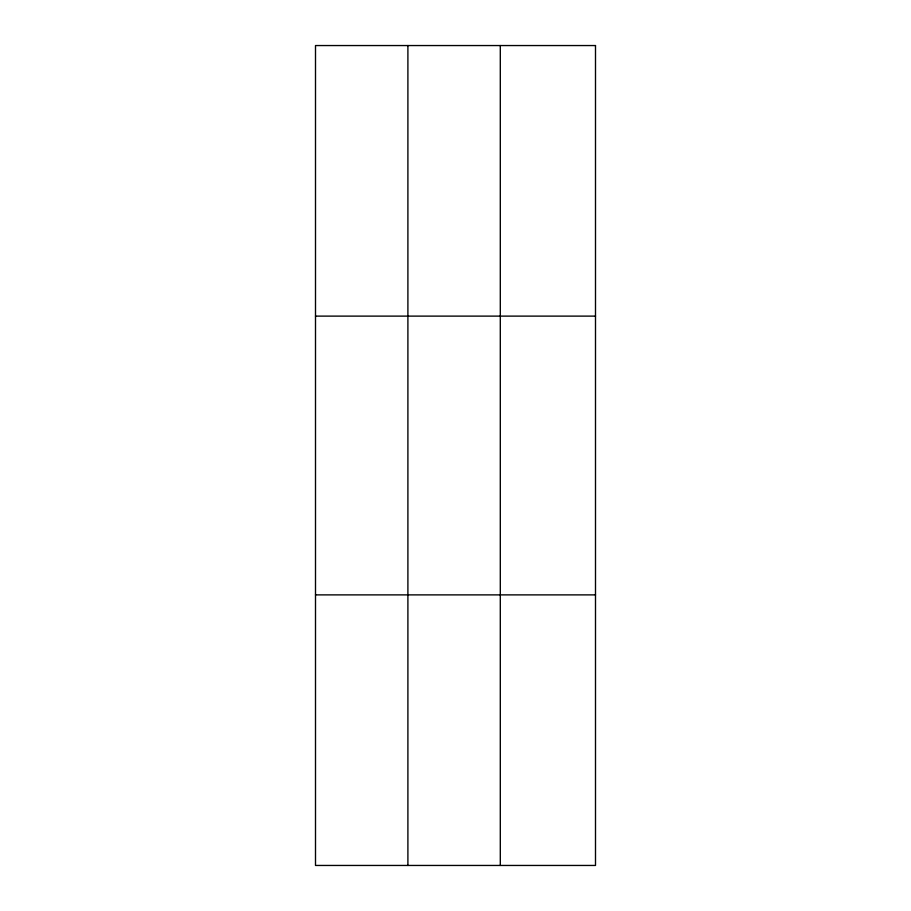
<?xml version="1.0" encoding="UTF-8"?>
<svg xmlns="http://www.w3.org/2000/svg" width="911" height="911" viewBox="0 0 911 911"><rect width="100%" height="100%" fill="white"/><g stroke="black" fill="none" stroke-linecap="round" stroke-linejoin="round"><path stroke-width="1.37" d="M315.502 316.117L595.498 316.117M315.502 594.883L595.498 594.883M500.298 45.55L500.298 865.45M407.9 45.55L407.9 865.45M595.498 45.55L315.502 45.55L315.502 865.45L595.498 865.45L595.498 45.55"/></g></svg>
